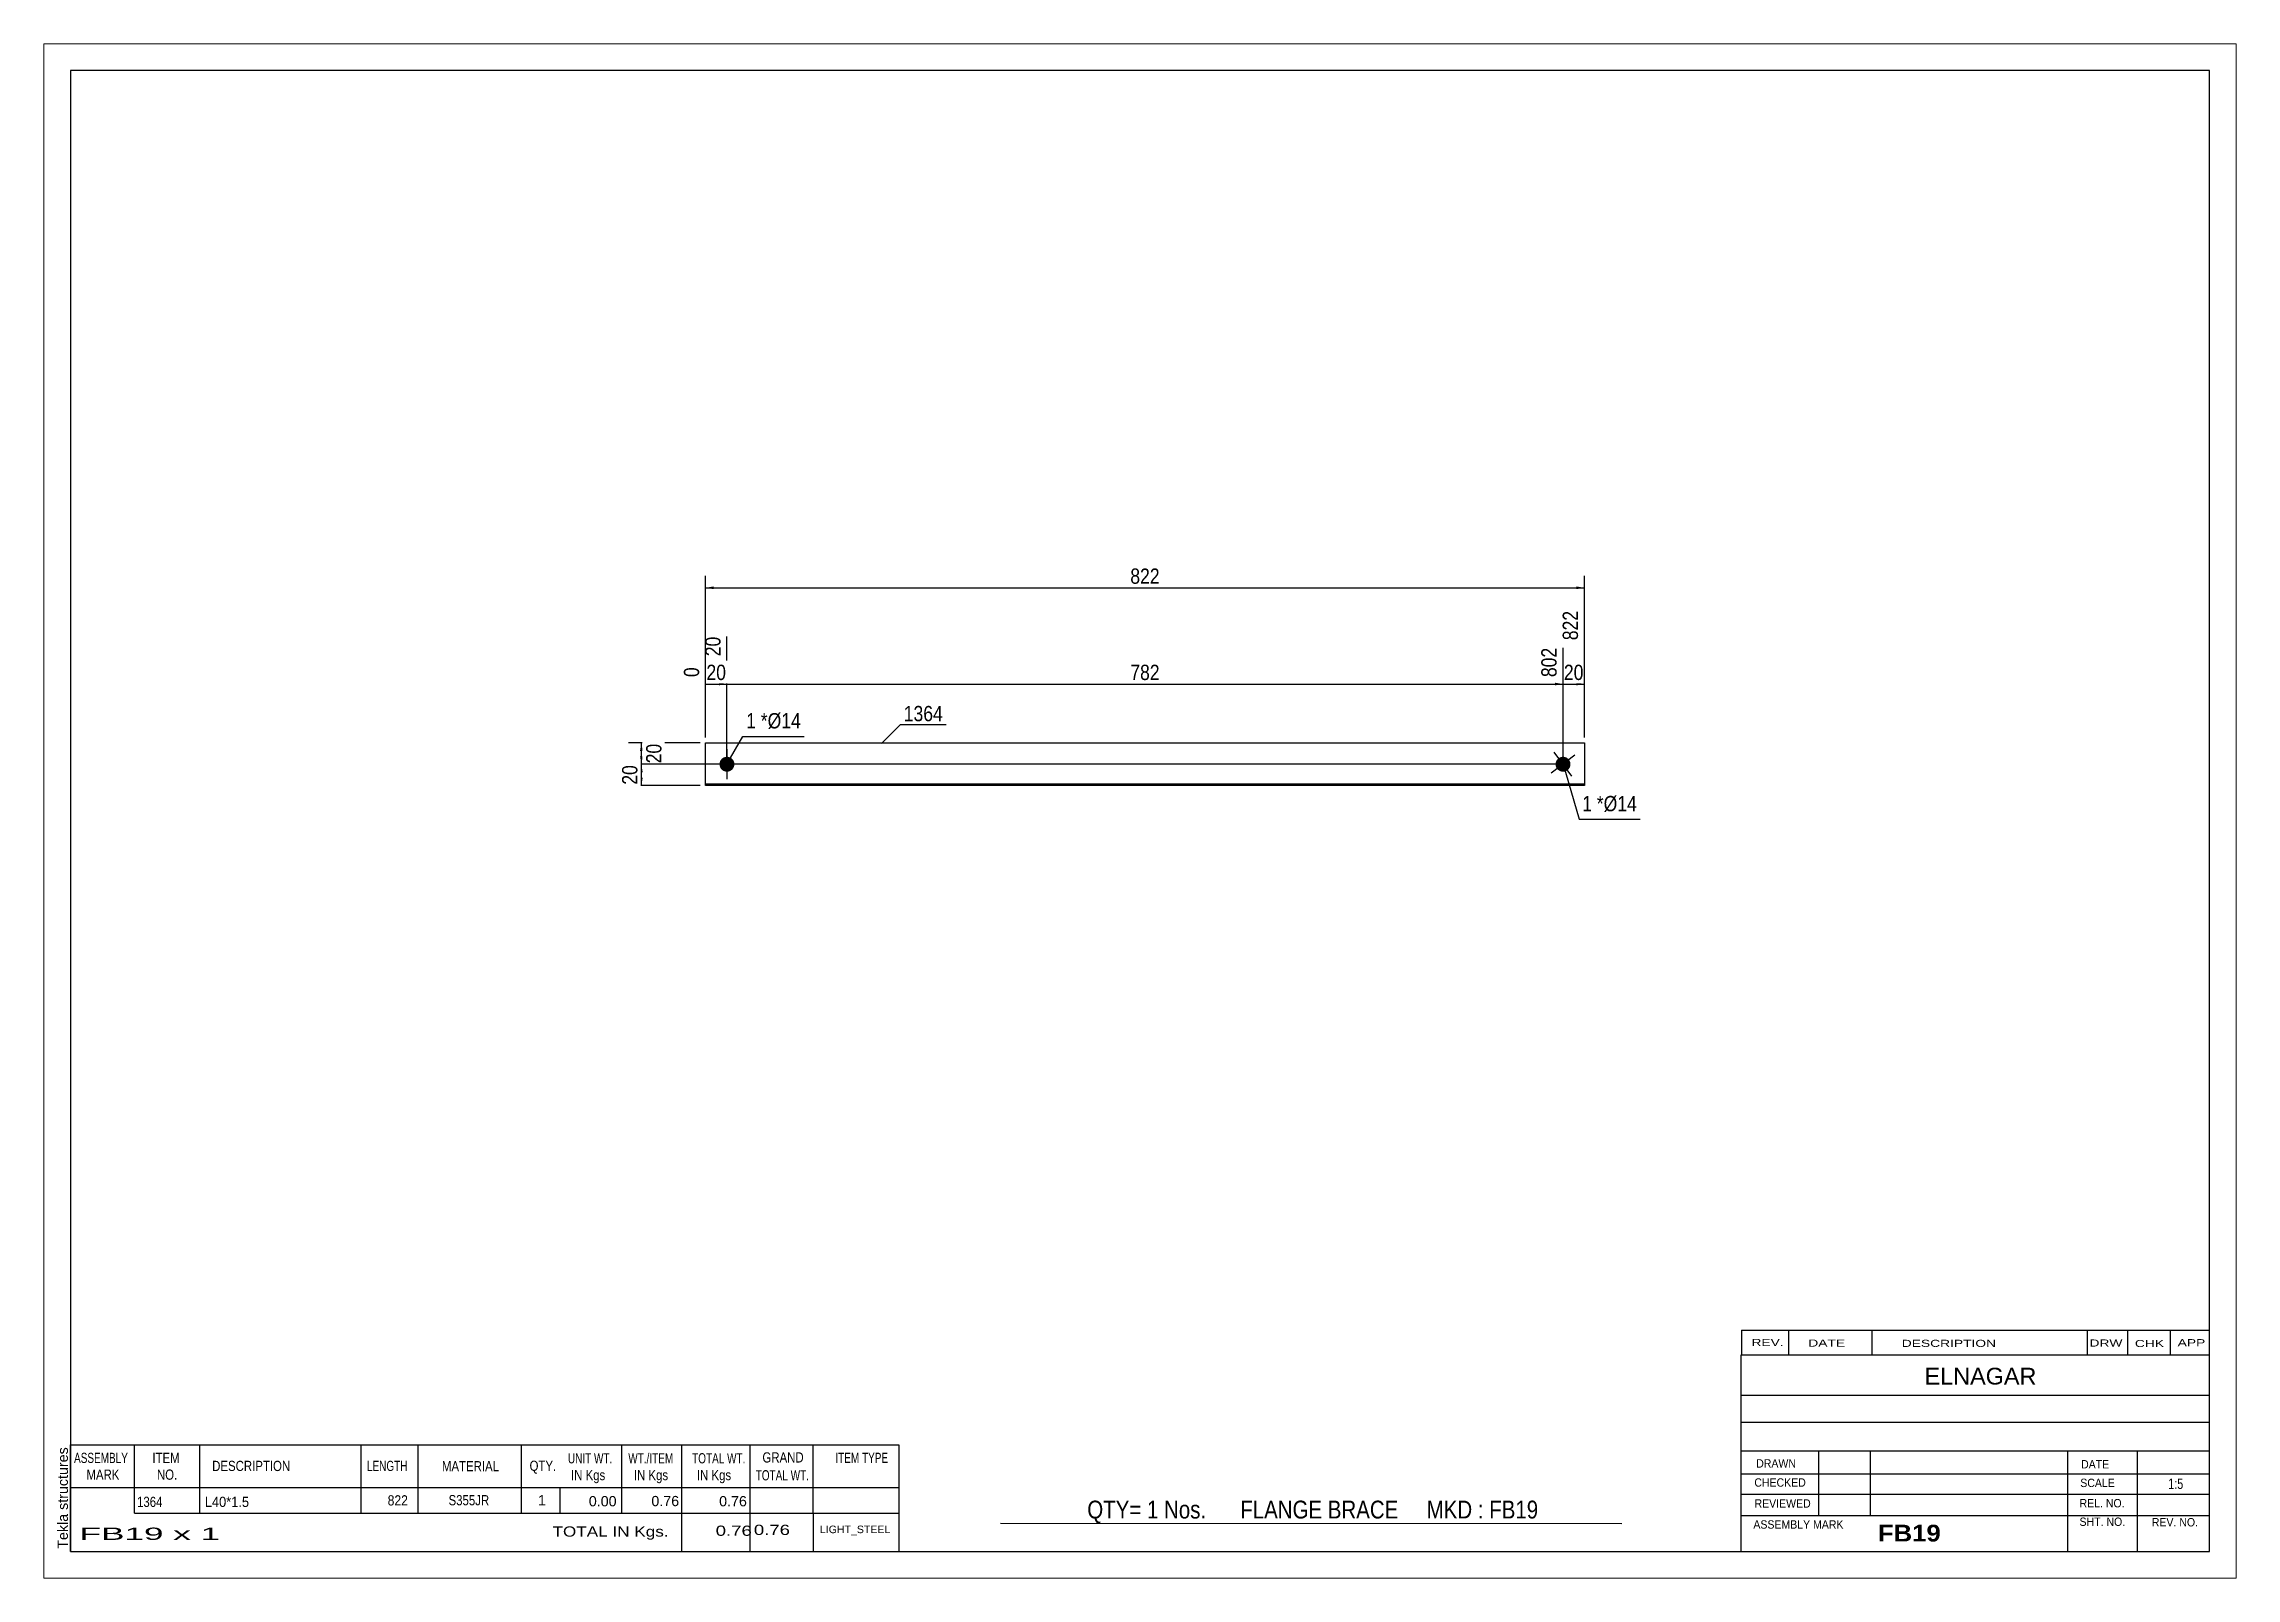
# Paper-space layout 'Layout1' of a CAD drawing. Header units: millimetres. Extents: x 0 to 410, y 0 to 287.
# The model-space entities are those that its viewports show. They can reach past a viewport. Long polylines and large blocks are cut down to what shows.
import ezdxf

# ---------------------------------------------------------------- set-up
doc = ezdxf.new("R2010")
doc.units = ezdxf.units.MM
doc.layers.add('Viewport layer', color=7, linetype='Continuous', plot=False)
doc.styles.add('Arial', font='ARIAL.TTF', dxfattribs={"height": 0.2})
doc.styles.add('Arial Bold', font='ARIALBD.TTF', dxfattribs={"height": 0.2})
doc.styles.add('Arial Narrow', font='ARIALN.TTF', dxfattribs={"height": 0.2})

# ---------------------------------------------------------------- blocks, each defined once
blk = doc.blocks.new('Unknown-629080940-1421')
at = {"color": 5, "linetype": 'Continuous'}
for p, q in [((405, 282), (5, 282)), ((5, 282), (5, 5)), ((405, 5), (405, 282)), ((5, 5), (405, 5))]:
    blk.add_line(p, q, dxfattribs=at)
at = {"color": 174, "linetype": 'Continuous', "style": 'Arial'}
blk.add_text('Tekla structures', height=1.9102, rotation=90, dxfattribs=at).set_placement((4.5, 5.5))
blk = doc.blocks.new('Part-629080940-1227 - 1212')
at = {"color": 2, "linetype": 'Continuous'}
for p, q in [((123.75, 148.25), (123.75, 156.25)), ((123.75, 156.25), (288.11, 156.25)), ((288.11, 156.25), (288.11, 148.25)), ((288.11, 148.55), (123.75, 148.55)), ((288.11, 148.25), (123.75, 148.25))]:
    blk.add_line(p, q, dxfattribs=at)
blk = doc.blocks.new('Bolt-629080940-1228 - 1212')
at = {"linetype": 'Continuous'}
blk.add_hatch(color=3, dxfattribs=at).paths.add_polyline_path([(127.75, 150.85, -1), (127.75, 153.65, -1)])
at = {"color": 3, "linetype": 'Continuous'}
for p, q in [((130.55, 152.25), (124.95, 152.25)), ((127.75, 155.05), (127.75, 149.45))]:
    blk.add_line(p, q, dxfattribs=at)
blk = doc.blocks.new('Bolt-629080940-1229 - 1212')
at = {"linetype": 'Continuous'}
blk.add_hatch(color=3, dxfattribs=at).paths.add_polyline_path([(282.99, 151.41, -1), (285.23, 153.09, -1)])
at = {"color": 3, "linetype": 'Continuous'}
for p, q in [((286.35, 153.93), (281.87, 150.57)), ((285.79, 150.01), (282.43, 154.49))]:
    blk.add_line(p, q, dxfattribs=at)
blk = doc.blocks.new('StraightDimension-629080940-1235 - 1212')
at = {"linetype": 'Continuous'}
blk.add_hatch(color=7, dxfattribs=at).paths.add_polyline_path([(286.61, 167.5), (288.11, 167.25), (286.61, 167)])
at = {"color": 7, "linetype": 'Continuous'}
for p, q in [((288.11, 157.25), (288.11, 180.93)), ((284.11, 153.25), (284.11, 174.03)), ((284.11, 167.25), (288.11, 167.25))]:
    blk.add_line(p, q, dxfattribs=at)
at = {"color": 0, "linetype": 'Continuous'}
blk.add_wipeout([(287.51, 181.53), (283.31, 181.53), (283.31, 174.85), (287.51, 174.85)], dxfattribs=at)
at = {"color": 0}
blk.add_wipeout([(288.53, 167.4), (288.53, 171.6), (283.68, 171.6), (283.68, 167.4)], dxfattribs=at)
at = {"color": 3, "linetype": 'Continuous', "style": 'Arial Narrow'}
blk.add_text('822', height=2.863, rotation=90.0002, dxfattribs=at).set_placement((286.91, 175.45))
at = {"color": 3, "style": 'Arial Narrow'}
blk.add_text('20', height=2.863, dxfattribs=at).set_placement((284.28, 168))
blk = doc.blocks.new('StraightDimension-629080940-1236 - 1212')
at = {"linetype": 'Continuous'}
blk.add_hatch(color=7, dxfattribs=at).paths.add_polyline_path([(282.61, 167.5), (284.11, 167.25), (282.61, 167)])
at = {"color": 7, "linetype": 'Continuous'}
for p, q in [((127.75, 153.25), (127.75, 176.11)), ((284.11, 153.25), (284.11, 174.03)), ((127.75, 167.25), (284.11, 167.25))]:
    blk.add_line(p, q, dxfattribs=at)
at = {"color": 0, "linetype": 'Continuous'}
blk.add_wipeout([(283.51, 174.63), (279.31, 174.63), (279.31, 167.95), (283.51, 167.95)], dxfattribs=at)
at = {"color": 0}
blk.add_wipeout([(209.27, 167.4), (209.27, 171.6), (202.59, 171.6), (202.59, 167.4)], dxfattribs=at)
at = {"color": 3, "linetype": 'Continuous', "style": 'Arial Narrow'}
blk.add_text('802', height=2.863, rotation=90.0002, dxfattribs=at).set_placement((282.91, 168.55))
at = {"color": 3, "style": 'Arial Narrow'}
blk.add_text('782', height=2.863, dxfattribs=at).set_placement((203.19, 168))
blk = doc.blocks.new('StraightDimension-629080940-1237 - 1212')
at = {"linetype": 'Continuous'}
blk.add_hatch(color=7, dxfattribs=at).paths.add_polyline_path([(126.25, 167.5), (127.75, 167.25), (126.25, 167)])
at = {"color": 7, "linetype": 'Continuous'}
for p, q in [((127.75, 153.25), (127.75, 176.11)), ((123.75, 157.25), (123.75, 170.38)), ((123.75, 167.25), (127.75, 167.25))]:
    blk.add_line(p, q, dxfattribs=at)
at = {"color": 0}
blk.add_wipeout([(128.18, 167.4), (128.18, 171.6), (123.32, 171.6), (123.32, 167.4)], dxfattribs=at)
at = {"color": 0, "linetype": 'Continuous'}
blk.add_wipeout([(127.15, 176.71), (122.95, 176.71), (122.95, 171.85), (127.15, 171.85)], dxfattribs=at)
blk.add_wipeout([(123.15, 170.98), (118.95, 170.98), (118.95, 167.95), (123.15, 167.95)], dxfattribs=at)
at = {"color": 3, "linetype": 'Continuous', "style": 'Arial Narrow'}
for s, height, p in [('20', 2.863, (126.55, 172.45)), ('0', 2.86, (122.55, 168.55))]:
    blk.add_text(s, height=height, rotation=90.0002, dxfattribs=at).set_placement(p)
at = {"color": 3, "style": 'Arial Narrow'}
blk.add_text('20', height=2.863, dxfattribs=at).set_placement((123.92, 168))
blk = doc.blocks.new('StraightDimension-629080940-1248 - 1212')
at = {"linetype": 'Continuous'}
for points in [[(125.25, 185), (123.75, 185.25), (125.25, 185.5)], [(286.61, 185.5), (288.11, 185.25), (286.61, 185)]]:
    blk.add_hatch(color=7, dxfattribs=at).paths.add_polyline_path(points)
at = {"color": 7, "linetype": 'Continuous'}
for p, q in [((123.75, 157.25), (123.75, 187.5)), ((123.75, 185.25), (288.11, 185.25)), ((288.11, 157.25), (288.11, 187.5))]:
    blk.add_line(p, q, dxfattribs=at)
at = {"color": 0}
blk.add_wipeout([(209.27, 185.4), (209.27, 189.6), (202.59, 189.6), (202.59, 185.4)], dxfattribs=at)
at = {"color": 3, "style": 'Arial Narrow'}
blk.add_text('822', height=2.863, dxfattribs=at).set_placement((203.19, 186))
blk = doc.blocks.new('StraightDimension-629080940-1252 - 1212')
at = {"linetype": 'Continuous'}
for points in [[(111.5, 154.75), (111.75, 156.25), (112, 154.75)], [(112, 153.75), (111.75, 152.25), (111.5, 153.75)]]:
    blk.add_hatch(color=7, dxfattribs=at).paths.add_polyline_path(points)
at = {"color": 7, "linetype": 'Continuous'}
for p, q in [((122.75, 156.25), (109.35, 156.25)), ((111.75, 152.25), (111.75, 156.25)), ((283.11, 152.25), (109.35, 152.25))]:
    blk.add_line(p, q, dxfattribs=at)
at = {"color": 0}
blk.add_wipeout([(116.1, 156.68), (111.9, 156.68), (111.9, 151.82), (116.1, 151.82)], dxfattribs=at)
at = {"color": 3, "style": 'Arial Narrow'}
blk.add_text('20', height=2.863, rotation=90.0002, dxfattribs=at).set_placement((115.5, 152.42))
blk = doc.blocks.new('StraightDimension-629080940-1253 - 1212')
at = {"linetype": 'Continuous'}
for points in [[(111.5, 150.75), (111.75, 152.25), (112, 150.75)], [(112, 149.75), (111.75, 148.25), (111.5, 149.75)]]:
    blk.add_hatch(color=7, dxfattribs=at).paths.add_polyline_path(points)
at = {"color": 7, "linetype": 'Continuous'}
for p, q in [((283.11, 152.25), (109.5, 152.25)), ((111.75, 148.25), (111.75, 152.25)), ((122.75, 148.25), (109.5, 148.25))]:
    blk.add_line(p, q, dxfattribs=at)
at = {"color": 0}
blk.add_wipeout([(111.6, 152.68), (107.4, 152.68), (107.4, 147.82), (111.6, 147.82)], dxfattribs=at)
at = {"color": 3, "style": 'Arial Narrow'}
blk.add_text('20', height=2.863, rotation=90.0002, dxfattribs=at).set_placement((111, 148.42))
blk = doc.blocks.new('CBS_BOM-629080940-1432')
at = {"color": 7, "linetype": 'Continuous'}
for p, q in [((4.97, 16.97), (4.97, 24.97)), ((4.97, 24.97), (159.89, 24.97)), ((16.97, 16.97), (16.97, 24.97)), ((29.16, 16.97), (29.16, 24.97)), ((59.32, 16.97), (59.32, 24.97)), ((70, 16.97), (70, 24.97)), ((89.32, 16.97), (89.32, 24.97)), ((108.12, 16.97), (108.12, 24.97)), ((119.33, 16.97), (119.33, 24.97)), ((132.12, 16.97), (132.12, 24.97)), ((143.87, 16.97), (143.87, 24.97)), ((159.89, 24.96), (159.89, 16.98)), ((4.97, 16.97), (159.89, 16.97)), ((4.97, 12.17), (4.97, 16.97)), ((16.97, 12.17), (16.97, 16.97)), ((29.16, 12.17), (29.16, 16.97)), ((59.32, 12.17), (59.32, 16.97)), ((70, 12.17), (70, 16.97)), ((89.32, 12.17), (89.32, 16.97)), ((96.58, 12.17), (96.58, 16.97)), ((108.12, 12.17), (108.12, 16.97)), ((119.33, 12.17), (119.33, 16.97)), ((132.12, 12.17), (132.12, 16.97)), ((143.89, 12.17), (143.89, 16.97)), ((159.89, 16.97), (159.89, 12.17)), ((4.97, 4.97), (4.97, 12.15)), ((16.97, 12.17), (159.89, 12.17)), ((119.33, 4.97), (119.33, 12.15)), ((132.12, 4.97), (132.12, 12.15)), ((143.93, 4.97), (143.93, 12.15)), ((159.89, 12.17), (159.89, 4.97)), ((4.97, 4.97), (159.89, 4.97))]:
    blk.add_line(p, q, dxfattribs=at)
at = {"color": 3, "linetype": 'Continuous', "style": 'Arial'}
for s, height, width, p in [('ASSEMBLY', 1.91, 0.7, (5.65, 21.54)), ('ITEM', 1.91, 0.8, (20.3, 21.54)), ('DESCRIPTION', 1.9102, 0.8, (31.48, 20.04)), ('LENGTH', 1.91, 0.7, (60.43, 20.04)), ('MATERIAL', 1.91, 0.8, (74.45, 19.99)), ('QTY.', 1.91, 0.8, (90.84, 20.07)), ('UNIT WT.', 1.91, 0.7, (98.01, 21.47)), ('WT./ITEM', 1.91, 0.7, (109.3, 21.47)), ('TOTAL WT.', 1.91, 0.7, (121.24, 21.47)), ('GRAND', 1.91, 0.8, (134.39, 21.63)), ('ITEM TYPE', 1.91, 0.7, (148.03, 21.55)), ('MARK', 1.91, 0.8, (7.97, 18.41)), ('NO.', 1.91, 0.8, (21.15, 18.41)), ('IN Kgs', 1.91, 0.8, (98.59, 18.33)), ('IN Kgs', 1.91, 0.8, (110.34, 18.33)), ('IN Kgs', 1.91, 0.8, (122.13, 18.33)), ('TOTAL WT.', 1.91, 0.7, (133.13, 18.29))]:
    blk.add_text(s, height=height, dxfattribs=dict(at, width=width)).set_placement(p)
at = {"color": 7, "linetype": 'Continuous', "style": 'Arial'}
for s, width, p in [('1364', 0.8, (17.43, 13.32)), ('L40*1.5', 0.9, (30.1, 13.32)), ('822', 0.85, (64.3, 13.6)), ('S355JR', 0.8, (75.69, 13.63))]:
    blk.add_text(s, height=1.91, dxfattribs=dict(at, width=width)).set_placement(p)
for s, p in [('1', (92.41, 13.63)), ('0.00', (101.92, 13.44)), ('0.76', (113.62, 13.47)), ('0.76', (126.29, 13.44))]:
    blk.add_text(s, height=1.91, dxfattribs=at).set_placement(p)
at = {"color": 6, "linetype": 'Continuous', "style": 'Arial'}
for s, height, width, p in [('FB19 x 1', 2.292, 2.05, (6.69, 7.16)), ('TOTAL IN Kgs.', 1.9102, 1.2, (95.13, 7.77)), ('0.76', 1.91, 1.3, (125.65, 7.92)), ('0.76', 1.91, 1.3, (132.79, 8.08))]:
    blk.add_text(s, height=height, dxfattribs=dict(at, width=width)).set_placement(p)
blk.add_text('LIGHT_STEEL', height=1.4135, dxfattribs=at).set_placement((145.14, 8.42))
blk = doc.blocks.new('CBS_CALLOFF-629080940-1433')
at = {"color": 7, "linetype": 'Continuous'}
blk.add_line((178.88, 10.27), (295.11, 10.25), dxfattribs=at)
at = {"color": 3, "linetype": 'Continuous', "style": 'Arial Narrow'}
blk.add_text('QTY= 1 Nos.      FLANGE BRACE     MKD : FB19', height=3.3405, dxfattribs=at).set_placement((195.14, 11.16))
blk = doc.blocks.new('CBS_NAME_BLOG-629080940-1434')
at = {"color": 7, "linetype": 'Continuous'}
for p, q in [((317.41, 41.75), (404.93, 41.75)), ((317.41, 5.04), (317.41, 41.75)), ((317.41, 34.21), (404.93, 34.21)), ((317.48, 29.16), (405, 29.16)), ((317.41, 23.79), (404.93, 23.79)), ((331.93, 11.68), (331.93, 23.78)), ((341.62, 11.71), (341.62, 23.78)), ((378.53, 5.04), (378.53, 23.77)), ((391.58, 5.04), (391.58, 23.78)), ((317.42, 19.49), (405, 19.51)), ((317.41, 15.74), (404.93, 15.74)), ((317.41, 11.7), (404.93, 11.7)), ((317.41, 5), (405, 5))]:
    blk.add_line(p, q, dxfattribs=at)
at = {"color": 3, "linetype": 'Continuous', "style": 'Arial'}
blk.add_text('ELNAGAR', height=3.133, dxfattribs=at).set_placement((351.73, 36.22))
at = {"color": 3, "linetype": 'Continuous'}
for s, height, style, width, p in [('DRAWN', 1.566, 'Arial', 0.9, (320.24, 20.68)), ('DATE', 1.566, 'Arial', 0.9, (381, 20.52)), ('CHECKED', 1.566, 'Arial', 0.9, (319.89, 17.11)), ('SCALE', 1.566, 'Arial', 0.9, (380.85, 17.04)), ('1:5', 1.957, 'Arial Narrow', 0.9, (397.3, 16.68)), ('REVIEWED', 1.566, 'Arial', 0.9, (319.93, 13.19)), ('REL. NO.', 1.566, 'Arial', 0.9, (380.71, 13.24)), ('ASSEMBLY MARK', 1.5663, 'Arial', 0.9, (319.71, 9.26)), ('FB19', 3.131, 'Arial Bold', 1.1, (342.99, 6.86)), ('SHT. NO.', 1.566, 'Arial', 0.9, (380.71, 9.77)), ('REV. NO.', 1.566, 'Arial', 0.9, (394.23, 9.68))]:
    blk.add_text(s, height=height, dxfattribs=dict(at, style=style, width=width)).set_placement(p)
blk = doc.blocks.new('CBS_REVISION-629080940-1435')
at = {"color": 7, "linetype": 'Continuous'}
for p, q in [((317.49, 46.38), (404.99, 46.38)), ((317.49, 46.38), (317.49, 41.75)), ((326.29, 46.38), (326.29, 41.75)), ((341.88, 46.38), (341.88, 41.81)), ((382.14, 46.38), (382.14, 41.75)), ((389.68, 46.38), (389.68, 41.75)), ((397.63, 46.38), (397.63, 41.75)), ((317.49, 41.75), (404.99, 41.75))]:
    blk.add_line(p, q, dxfattribs=at)
at = {"color": 7, "style": 'Arial Narrow', "width": 1.7}
for s, height, p in [('REV.', 1.326, (319.35, 43.43)), ('DATE', 1.326, (329.98, 43.31)), ('DESCRIPTION', 1.3257, (347.46, 43.26)), ('DRW', 1.326, (382.57, 43.32)), ('CHK', 1.326, (391.06, 43.23)), ('APP', 1.326, (399.06, 43.38))]:
    blk.add_text(s, height=height, dxfattribs=at).set_placement(p)
blk = doc.blocks.new('Mark-629080940-1261 - 1212')
at = {"color": 0}
blk.add_wipeout([(168.13, 160.29), (168.13, 163.29), (160.82, 163.29), (160.82, 160.29)], dxfattribs=at)
blk.add_wipeout([(168.13, 160.29), (168.13, 163.29), (160.82, 163.29), (160.82, 160.29)], dxfattribs=at)
at = {"color": 7, "linetype": 'Continuous'}
for p, q in [((156.68, 156.15), (160.22, 159.69)), ((160.22, 159.69), (168.73, 159.69))]:
    blk.add_line(p, q, dxfattribs=at)
at = {"color": 3, "style": 'Arial Narrow'}
blk.add_text('1364', height=2.863, dxfattribs=at).set_placement((160.82, 160.29))
blk = doc.blocks.new('Mark-629080940-1264 - 1212')
at = {"color": 0}
blk.add_wipeout([(133.18, 158.95), (133.18, 161.95), (131.35, 161.95), (131.35, 158.95)], dxfattribs=at)
blk.add_wipeout([(133.18, 158.95), (133.18, 161.95), (131.35, 161.95), (131.35, 158.95)], dxfattribs=at)
at = {"color": 7, "linetype": 'Continuous'}
blk.add_line((127.75, 152.25), (130.75, 157.45), dxfattribs=at)
at = {"color": 0}
blk.add_wipeout([(135.36, 158.95), (135.36, 161.95), (134.08, 161.95), (134.08, 158.95)], dxfattribs=at)
blk.add_wipeout([(135.36, 158.95), (135.36, 161.95), (134.08, 161.95), (134.08, 158.95)], dxfattribs=at)
at = {"color": 3, "style": 'Arial Narrow'}
blk.add_text('1', height=2.86, dxfattribs=at).set_placement((131.35, 158.95))
at = {"color": 0}
blk.add_wipeout([(141.57, 158.95), (141.57, 161.95), (135.36, 161.95), (135.36, 158.95)], dxfattribs=at)
blk.add_wipeout([(141.57, 158.95), (141.57, 161.95), (135.36, 161.95), (135.36, 158.95)], dxfattribs=at)
at = {"color": 7, "linetype": 'Continuous'}
blk.add_line((130.75, 157.45), (142.17, 157.45), dxfattribs=at)
at = {"color": 3, "style": 'Arial Narrow'}
for s, height, p in [('*', 2.86, (134.08, 158.95)), ('Ø14', 2.863, (135.36, 158.95))]:
    blk.add_text(s, height=height, dxfattribs=at).set_placement(p)
blk = doc.blocks.new('Mark-629080940-1265 - 1212')
at = {"color": 0}
blk.add_wipeout([(289.53, 143.45), (289.53, 146.45), (287.71, 146.45), (287.71, 143.45)], dxfattribs=at)
blk.add_wipeout([(289.53, 143.45), (289.53, 146.45), (287.71, 146.45), (287.71, 143.45)], dxfattribs=at)
at = {"color": 7, "linetype": 'Continuous'}
blk.add_line((284.11, 152.25), (287.11, 141.95), dxfattribs=at)
at = {"color": 0}
blk.add_wipeout([(291.71, 143.45), (291.71, 146.45), (290.43, 146.45), (290.43, 143.45)], dxfattribs=at)
blk.add_wipeout([(291.71, 143.45), (291.71, 146.45), (290.43, 146.45), (290.43, 143.45)], dxfattribs=at)
at = {"color": 3, "style": 'Arial Narrow'}
blk.add_text('1', height=2.86, dxfattribs=at).set_placement((287.71, 143.45))
at = {"color": 0}
blk.add_wipeout([(297.93, 143.45), (297.93, 146.45), (291.71, 146.45), (291.71, 143.45)], dxfattribs=at)
blk.add_wipeout([(297.93, 143.45), (297.93, 146.45), (291.71, 146.45), (291.71, 143.45)], dxfattribs=at)
at = {"color": 7, "linetype": 'Continuous'}
blk.add_line((287.11, 141.95), (298.53, 141.95), dxfattribs=at)
at = {"color": 3, "style": 'Arial Narrow'}
for s, height, p in [('*', 2.86, (290.43, 143.45)), ('Ø14', 2.863, (291.71, 143.45))]:
    blk.add_text(s, height=height, dxfattribs=at).set_placement(p)

msp = doc.modelspace()

# ---------------------------------------------------------------- block references
for name in ['Unknown-629080940-1421', 'Part-629080940-1227 - 1212', 'Bolt-629080940-1228 - 1212', 'Bolt-629080940-1229 - 1212', 'CBS_REVISION-629080940-1435', 'CBS_NAME_BLOG-629080940-1434', 'CBS_BOM-629080940-1432', 'CBS_CALLOFF-629080940-1433']:
    msp.add_blockref(name, (0, 0))

# ---------------------------------------------------------------- next in the draw order: block references
msp.add_blockref('StraightDimension-629080940-1235 - 1212', (0, 0))

# ---------------------------------------------------------------- next in the draw order: block references
msp.add_blockref('StraightDimension-629080940-1236 - 1212', (0, 0))

# ---------------------------------------------------------------- next in the draw order: block references
msp.add_blockref('StraightDimension-629080940-1237 - 1212', (0, 0))

# ---------------------------------------------------------------- next in the draw order: block references
msp.add_blockref('StraightDimension-629080940-1248 - 1212', (0, 0))

# ---------------------------------------------------------------- next in the draw order: block references
msp.add_blockref('StraightDimension-629080940-1252 - 1212', (0, 0))

# ---------------------------------------------------------------- next in the draw order: block references
for name in ['Mark-629080940-1261 - 1212', 'StraightDimension-629080940-1253 - 1212']:
    msp.add_blockref(name, (0, 0))

# ---------------------------------------------------------------- next in the draw order: block references
for name in ['Mark-629080940-1264 - 1212', 'Mark-629080940-1265 - 1212']:
    msp.add_blockref(name, (0, 0))

psp = doc.layouts.get("Layout1")

# ---------------------------------------------------------------- viewports
at = {"layer": 'Viewport layer', "view_target_point": (205, 143.5)}
psp.add_viewport(center=(205, 143.5), size=(410, 287), view_center_point=(0, 0), view_height=287, dxfattribs=at)

doc.saveas('drawing.dxf')
